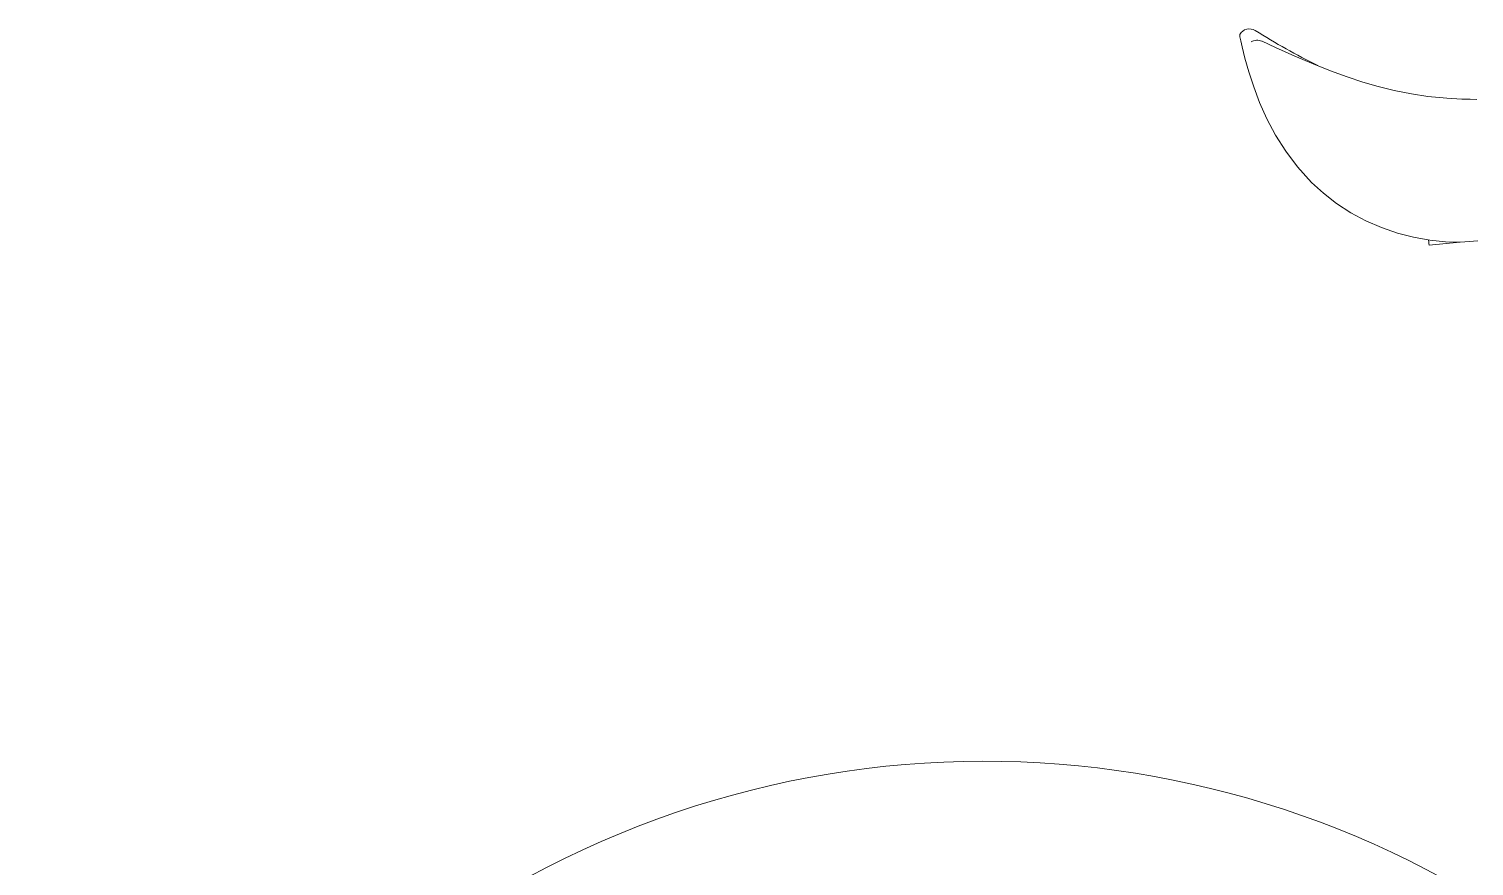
# Model space of a CAD drawing. Header units: inches. Extents: x -8 to 544, y 1 to 138.
# Drawn here: x -0.24 to 18.93, y 117.05 to 128.16 of the extents above; entities that cross this region are included whole.
import ezdxf

# ---------------------------------------------------------------- set-up
doc = ezdxf.new("R2010")
doc.units = ezdxf.units.IN
doc.layers.add('ZANO_R', color=7, linetype='Continuous', lineweight=0)

msp = doc.modelspace()

# ---------------------------------------------------------------- linework, layer by layer
at = {"layer": 'ZANO_R'}
msp.add_line((18.33594, 125.29287), (18.74611, 125.33172), dxfattribs=at)
at = {"layer": 'ZANO_R', "flags": 128}
for points in [[(18.98081, 125.3477), (18.75226, 125.33158), (18.55214, 125.3363), (18.34407, 125.35768), (18.13152, 125.39595), (17.91839, 125.45115), (17.70567, 125.52409), (17.49796, 125.61409), (17.29905, 125.72045), (17.10999, 125.84324), (16.93558, 125.97933), (16.77826, 126.12446), (16.59321, 126.32825), (16.43508, 126.53778), (16.29994, 126.75092), (16.18502, 126.9663), (16.08875, 127.18135), (16.00984, 127.39197), (15.94567, 127.59214), (15.89423, 127.7736), (15.85626, 127.92187), (15.83798, 128.003), (15.82829, 128.05499), (15.82501, 128.08052), (15.8251, 128.08698)], [(18.97015, 127.22508), (18.88196, 127.22566), (18.76905, 127.22898), (18.57313, 127.24012), (18.31785, 127.26527), (18.1012, 127.29684), (17.87462, 127.34091), (17.66168, 127.39368), (17.45738, 127.45422), (17.2481, 127.52451), (17.02992, 127.60537), (16.80059, 127.69699), (16.55755, 127.7992), (16.30103, 127.91193), (16.12039, 127.99702)], [(18.32967, 125.35906), (18.33176, 125.33702), (18.33438, 125.30936), (18.33576, 125.29473), (18.33594, 125.29287)]]:
    msp.add_lwpolyline(points, dxfattribs=at)
at = {"layer": 'ZANO_R'}
for centre, radius, start, end in [((15.95366, 128.00984), 0.14993, 59.086892, 149.013283), ((21.31325, 136.57863), 9.957, 237.958209, 243.42653), ((16.05543, 127.85938), 0.14993, 64.800354, 122.32041), ((12.43969, 105.76982), 12.67514, 40.060676, 264.472875)]:
    msp.add_arc(centre, radius, start, end, dxfattribs=at)

doc.saveas('drawing.dxf')
